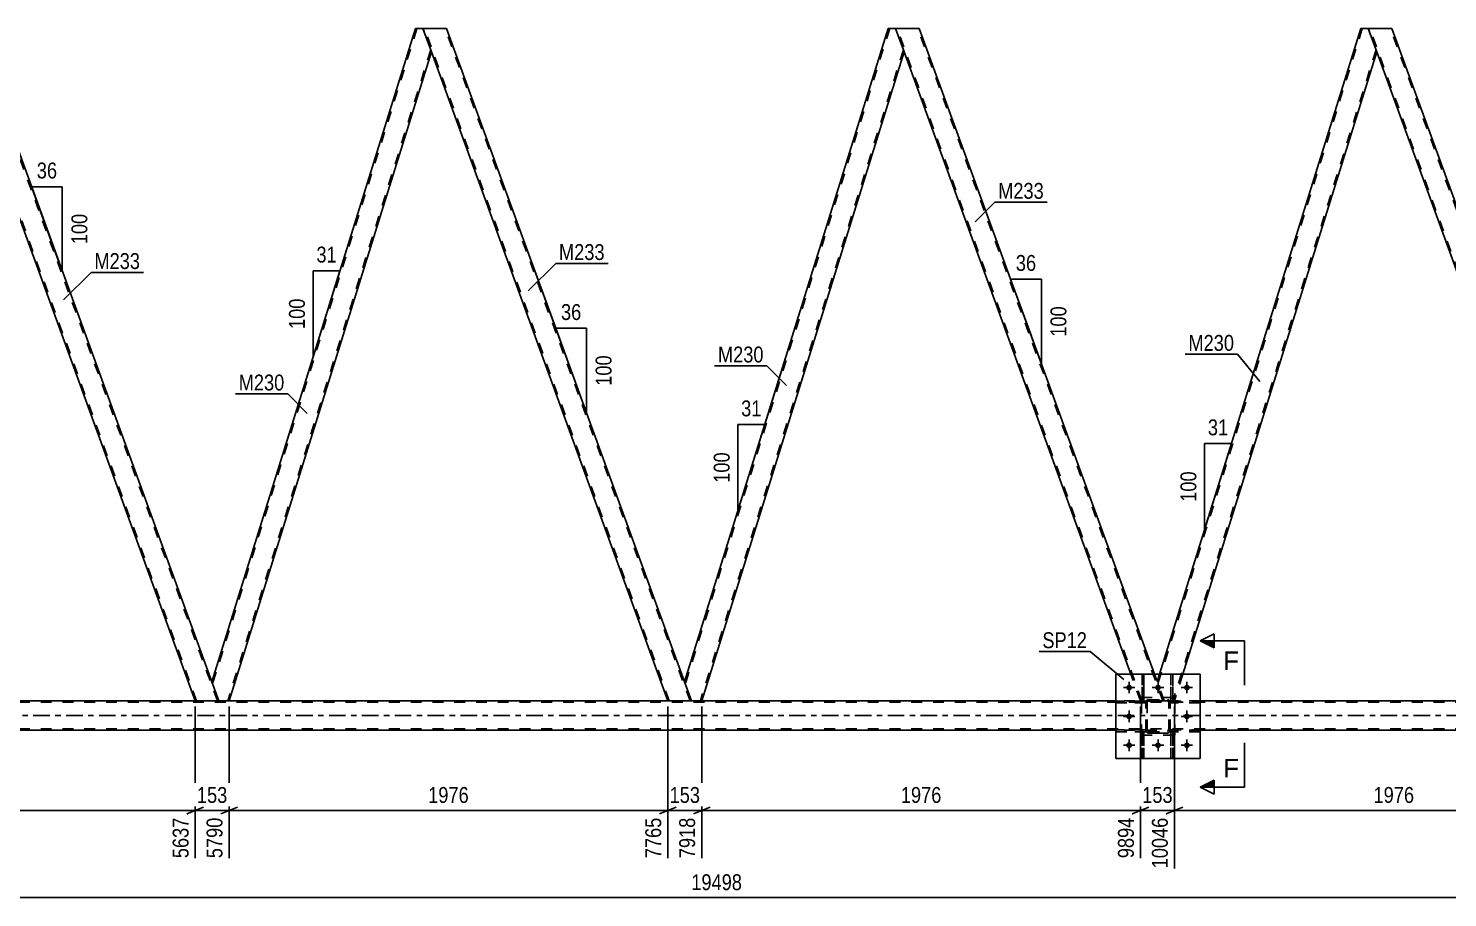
# Model space of a CAD drawing. Header units: millimetres. Extents: x 0 to 841, y 0 to 594.
# Drawn here: x 292.7 to 548.3, y 296.6 to 453.3 of the extents above; entities that cross this region are included whole.
import ezdxf

# ---------------------------------------------------------------- set-up
doc = ezdxf.new("R2010")
doc.units = ezdxf.units.MM
doc.linetypes.add('DXK_LINE_DOT2', pattern=[3.9198, 1.9599, -1.9599])
doc.linetypes.add('DXK_LINE_DOT3', pattern=[5.9187, 2.979, -0.9799, 0.9799, -0.9799])
doc.styles.add('Arial', font='ARIAL.TTF', dxfattribs={"height": 0.2})
doc.styles.add('Arial Narrow', font='ARIALN.TTF', dxfattribs={"height": 0.2})

# ---------------------------------------------------------------- blocks, each defined once
blk = doc.blocks.new('Part-247343380-4854 - 4843')
at = {"color": 2, "linetype": 'Continuous'}
blk.add_line((493.29, 336.88), (493.61, 336.88), dxfattribs=at)
at = {"color": 7, "linetype": 'DXK_LINE_DOT2'}
for p, q in [((493.29, 332.64), (493.29, 336.88)), ((493.29, 336.88), (493.29, 332.04)), ((493.61, 336.88), (493.61, 332.64)), ((493.61, 336.58), (493.61, 332.04)), ((493.29, 332.04), (493.29, 332.64)), ((493.29, 332.64), (493.61, 332.64)), ((493.61, 332.64), (493.61, 332.04)), ((493.29, 332.04), (493.29, 332.04)), ((493.61, 332.04), (493.29, 332.04))]:
    blk.add_line(p, q, dxfattribs=at)
blk = doc.blocks.new('Part-247343380-4960 - 4843')
at = {"color": 7, "linetype": 'DXK_LINE_DOT2'}
for p, q in [((493.16, 325.88), (493.16, 332.68)), ((493.16, 332.68), (499.16, 332.68)), ((499.16, 325.88), (499.16, 332.68)), ((493.16, 325.88), (499.16, 325.88))]:
    blk.add_line(p, q, dxfattribs=at)
blk = doc.blocks.new('Part-247343380-4850 - 4843')
at = {"color": 7, "linetype": 'DXK_LINE_DOT2'}
for p, q in [((493.61, 332.04), (488.56, 332.04)), ((488.56, 332.04), (488.56, 331.72)), ((488.56, 331.72), (493.96, 331.72)), ((493.96, 332.04), (493.36, 332.04)), ((493.36, 331.72), (493.36, 332.04)), ((493.36, 331.72), (493.96, 331.72)), ((493.96, 331.72), (493.96, 332.04)), ((493.96, 331.72), (493.96, 332.04))]:
    blk.add_line(p, q, dxfattribs=at)
blk = doc.blocks.new('Part-247343380-4851 - 4843')
at = {"color": 7, "linetype": 'DXK_LINE_DOT2'}
for p, q in [((493.96, 326.84), (488.56, 326.84)), ((488.56, 326.84), (488.56, 326.52)), ((488.56, 326.52), (493.96, 326.52)), ((493.36, 326.84), (493.96, 326.84)), ((493.36, 326.52), (493.36, 326.84)), ((493.36, 326.52), (493.96, 326.52)), ((493.96, 326.52), (493.96, 326.84)), ((493.96, 326.52), (493.96, 326.84))]:
    blk.add_line(p, q, dxfattribs=at)
blk = doc.blocks.new('Part-247343380-4857 - 4843')
at = {"color": 2, "linetype": 'Continuous'}
blk.add_line((498.49, 336.88), (498.81, 336.88), dxfattribs=at)
at = {"color": 7, "linetype": 'DXK_LINE_DOT2'}
for p, q in [((498.49, 332.64), (498.49, 336.88)), ((498.49, 332.04), (498.49, 336.31)), ((498.81, 336.88), (498.81, 332.64)), ((498.81, 336.69), (498.81, 332.04)), ((498.49, 332.04), (498.49, 332.64)), ((498.49, 332.64), (498.81, 332.64)), ((498.81, 332.64), (498.81, 332.04)), ((498.49, 332.04), (498.49, 332.04)), ((498.81, 332.04), (498.49, 332.04))]:
    blk.add_line(p, q, dxfattribs=at)
blk = doc.blocks.new('Part-247343380-4860 - 4843')
at = {"color": 7, "linetype": 'DXK_LINE_DOT2'}
for p, q in [((493.61, 326.52), (493.29, 326.52)), ((493.29, 325.92), (493.29, 326.52)), ((493.29, 321.68), (493.29, 326.52)), ((493.61, 325.92), (493.29, 325.92)), ((493.29, 321.68), (493.29, 325.92)), ((493.61, 326.52), (493.61, 326.52)), ((493.61, 326.52), (493.61, 325.92)), ((493.61, 321.68), (493.61, 326.52)), ((493.61, 325.92), (493.61, 321.68)), ((493.61, 321.68), (493.29, 321.68))]:
    blk.add_line(p, q, dxfattribs=at)
blk = doc.blocks.new('Part-247343380-4982 - 4843')
at = {"color": 2, "linetype": 'Continuous'}
for p, q in [((534.03, 453.28), (538.28, 453.28)), ((538.28, 453.28), (581.14, 335.53)), ((578.15, 332.06), (535.57, 449.03))]:
    blk.add_line(p, q, dxfattribs=at)
at = {"color": 7, "linetype": 'DXK_LINE_DOT2'}
for p, q in [((535.57, 449.03), (534.03, 453.28)), ((578.4, 332.06), (534.28, 453.28)), ((582.15, 332.06), (538.03, 453.28)), ((582.41, 332.06), (581.14, 335.53)), ((582.41, 332.06), (578.15, 332.06))]:
    blk.add_line(p, q, dxfattribs=at)
blk = doc.blocks.new('Part-247343380-4861 - 4843')
at = {"color": 7, "linetype": 'DXK_LINE_DOT2'}
for p, q in [((498.96, 332.04), (498.36, 332.04)), ((498.36, 332.04), (503.76, 332.04)), ((498.36, 331.72), (498.36, 332.04)), ((498.36, 331.72), (498.36, 332.04)), ((498.96, 331.72), (498.36, 331.72)), ((503.76, 331.72), (498.36, 331.72)), ((498.96, 331.72), (498.96, 332.04)), ((503.76, 332.04), (503.76, 331.72))]:
    blk.add_line(p, q, dxfattribs=at)
blk = doc.blocks.new('Part-247343380-4862 - 4843')
at = {"color": 7, "linetype": 'DXK_LINE_DOT2'}
for p, q in [((498.96, 326.84), (498.36, 326.84)), ((498.36, 326.84), (503.76, 326.84)), ((498.36, 326.52), (498.36, 326.84)), ((498.36, 326.52), (498.36, 326.84)), ((498.96, 326.52), (498.36, 326.52)), ((503.76, 326.52), (498.36, 326.52)), ((498.96, 326.52), (498.96, 326.84)), ((503.76, 326.84), (503.76, 326.52))]:
    blk.add_line(p, q, dxfattribs=at)
blk = doc.blocks.new('Part-247343380-4863 - 4843')
at = {"color": 7, "linetype": 'DXK_LINE_DOT2'}
for p, q in [((493.96, 332.04), (488.56, 332.04)), ((488.56, 332.04), (488.56, 331.72)), ((493.96, 331.72), (488.56, 331.72)), ((493.36, 331.72), (493.36, 332.04)), ((493.96, 331.72), (493.96, 332.04)), ((493.96, 331.72), (493.96, 332.04))]:
    blk.add_line(p, q, dxfattribs=at)
blk = doc.blocks.new('Part-247343380-4868 - 4843')
at = {"color": 7, "linetype": 'DXK_LINE_DOT2'}
for p, q in [((498.36, 326.52), (498.36, 326.84)), ((498.36, 326.84), (503.76, 326.84)), ((498.36, 326.52), (498.36, 326.84)), ((503.76, 326.52), (498.36, 326.52)), ((498.96, 326.52), (498.96, 326.84)), ((503.76, 326.84), (503.76, 326.52))]:
    blk.add_line(p, q, dxfattribs=at)
blk = doc.blocks.new('Part-247343380-4934 - 4843')
at = {"color": 2, "linetype": 'Continuous'}
for p, q in [((278.63, 453.28), (282.88, 453.28)), ((282.88, 453.28), (325.74, 335.53)), ((322.75, 332.06), (280.17, 449.03))]:
    blk.add_line(p, q, dxfattribs=at)
at = {"color": 7, "linetype": 'DXK_LINE_DOT2'}
for p, q in [((280.17, 449.03), (278.63, 453.28)), ((323, 332.06), (278.88, 453.28)), ((326.75, 332.06), (282.63, 453.28)), ((327, 332.06), (325.74, 335.53)), ((327, 332.06), (322.75, 332.06))]:
    blk.add_line(p, q, dxfattribs=at)
blk = doc.blocks.new('Part-247343380-4878 - 4843')
at = {"color": 2, "linetype": 'Continuous'}
for p, q in [((447.58, 453.28), (410.87, 335.53)), ((448.89, 453.28), (447.58, 453.28)), ((450.44, 449.03), (448.89, 453.28)), ((450.44, 449.03), (413.98, 332.06)), ((412.14, 332.06), (410.87, 335.53))]:
    blk.add_line(p, q, dxfattribs=at)
at = {"color": 7, "linetype": 'DXK_LINE_DOT2'}
for p, q in [((447.83, 453.28), (411.01, 335.16)), ((450.31, 449.4), (413.73, 332.06)), ((413.98, 332.06), (412.14, 332.06))]:
    blk.add_line(p, q, dxfattribs=at)
blk = doc.blocks.new('Part-247343380-4883 - 4843')
at = {"color": 2, "linetype": 'Continuous'}
for p, q in [((453.15, 453.28), (448.89, 453.28)), ((453.15, 453.28), (495.52, 336.88)), ((491.26, 336.88), (450.44, 449.03))]:
    blk.add_line(p, q, dxfattribs=at)
at = {"color": 7, "linetype": 'DXK_LINE_DOT2'}
for p, q in [((448.89, 453.28), (450.44, 449.03)), ((493.27, 332.06), (449.15, 453.28)), ((497.02, 332.06), (452.9, 453.28)), ((493.01, 332.06), (491.26, 336.88)), ((497.27, 332.06), (495.52, 336.88)), ((497.27, 332.06), (493.01, 332.06))]:
    blk.add_line(p, q, dxfattribs=at)
blk = doc.blocks.new('Part-247343380-4884 - 4843')
at = {"color": 7, "linetype": 'DXK_LINE_DOT2'}
for p, q in [((488.56, 336.88), (503.76, 336.88)), ((488.56, 336.88), (488.56, 321.68)), ((503.76, 336.88), (503.76, 321.68)), ((488.56, 321.68), (503.76, 321.68))]:
    blk.add_line(p, q, dxfattribs=at)
blk = doc.blocks.new('Part-247343380-4889 - 4843')
at = {"color": 2, "linetype": 'Continuous'}
for p, q in [((503.76, 336.88), (488.56, 336.88)), ((488.56, 321.68), (488.56, 336.88)), ((503.76, 321.68), (503.76, 336.88)), ((503.76, 321.68), (488.56, 321.68))]:
    blk.add_line(p, q, dxfattribs=at)
blk = doc.blocks.new('Part-247343380-4890 - 4843')
at = {"color": 7, "linetype": 'DXK_LINE_DOT2'}
for p, q in [((498.36, 331.72), (498.36, 332.04)), ((498.36, 332.04), (503.76, 332.04)), ((498.36, 331.72), (498.36, 332.04)), ((503.76, 331.72), (498.36, 331.72)), ((498.96, 331.72), (498.96, 332.04)), ((503.76, 332.04), (503.76, 331.72))]:
    blk.add_line(p, q, dxfattribs=at)
blk = doc.blocks.new('Part-247343380-4897 - 4843')
at = {"color": 7, "linetype": 'DXK_LINE_DOT2'}
for p, q in [((775.1, 331.82), (98.64, 331.82)), ((503.76, 332.06), (488.56, 332.06)), ((775.1, 327.02), (97.89, 327.02)), ((503.76, 326.78), (488.56, 326.78))]:
    blk.add_line(p, q, dxfattribs=at)
at = {"color": 2, "linetype": 'Continuous'}
for p, q in [((488.56, 332.06), (248.35, 332.06)), ((658.83, 332.06), (503.76, 332.06)), ((488.56, 326.78), (248.35, 326.78)), ((658.83, 326.78), (503.76, 326.78))]:
    blk.add_line(p, q, dxfattribs=at)
at = {"color": 7, "linetype": 'DXK_LINE_DOT3'}
blk.add_line((98.27, 329.42), (775.1, 329.42), dxfattribs=at)
blk = doc.blocks.new('Part-247343380-4924 - 4843')
at = {"color": 2, "linetype": 'Continuous'}
for p, q in [((363.76, 453.28), (368.02, 453.28)), ((368.02, 453.28), (410.87, 335.53)), ((407.88, 332.06), (365.31, 449.03))]:
    blk.add_line(p, q, dxfattribs=at)
at = {"color": 7, "linetype": 'DXK_LINE_DOT2'}
for p, q in [((365.31, 449.03), (363.76, 453.28)), ((408.14, 332.06), (364.01, 453.28)), ((411.88, 332.06), (367.76, 453.28)), ((412.14, 332.06), (410.87, 335.53)), ((412.14, 332.06), (407.88, 332.06))]:
    blk.add_line(p, q, dxfattribs=at)
blk = doc.blocks.new('Part-247343380-4929 - 4843')
at = {"color": 2, "linetype": 'Continuous'}
for p, q in [((362.44, 453.28), (325.74, 335.53)), ((363.76, 453.28), (362.44, 453.28)), ((365.31, 449.03), (363.76, 453.28)), ((365.31, 449.03), (328.85, 332.06)), ((327, 332.06), (325.74, 335.53))]:
    blk.add_line(p, q, dxfattribs=at)
at = {"color": 7, "linetype": 'DXK_LINE_DOT2'}
for p, q in [((362.69, 453.28), (325.87, 335.16)), ((365.17, 449.4), (328.6, 332.06)), ((328.85, 332.06), (327, 332.06))]:
    blk.add_line(p, q, dxfattribs=at)
blk = doc.blocks.new('Part-247343380-4959 - 4843')
at = {"color": 7, "linetype": 'DXK_LINE_DOT2'}
for p, q in [((493.96, 331.8), (494, 331.98)), ((494, 331.98), (493.96, 331.8)), ((493.96, 326.76), (493.96, 331.8)), ((493.96, 331.8), (493.96, 331.8)), ((493.96, 326.76), (493.96, 331.8)), ((494.2, 331.8), (494.22, 331.89)), ((494.22, 331.89), (494.2, 331.8)), ((494.2, 326.76), (494.2, 331.8)), ((494.2, 331.8), (494.2, 331.8)), ((494.2, 331.8), (494.2, 326.76)), ((494.22, 331.89), (494.27, 331.97)), ((494.27, 331.97), (494.22, 331.89)), ((494.26, 332.24), (494.44, 332.28)), ((494.44, 332.28), (494.26, 332.24)), ((494.27, 331.97), (494.35, 332.02)), ((494.44, 332.04), (494.35, 332.02)), ((494.44, 332.28), (497.88, 332.28)), ((494.44, 332.28), (494.44, 332.28)), ((494.44, 332.28), (497.88, 332.28)), ((494.44, 332.04), (497.88, 332.04)), ((494.44, 332.04), (494.44, 332.04)), ((494.44, 332.04), (497.88, 332.04)), ((497.88, 332.28), (497.88, 332.28)), ((497.88, 332.28), (498.07, 332.24)), ((498.07, 332.24), (497.88, 332.28)), ((497.88, 332.04), (497.88, 332.04)), ((497.88, 332.04), (497.97, 332.02)), ((497.97, 332.02), (497.88, 332.04)), ((497.97, 332.02), (498.05, 331.97)), ((498.05, 331.97), (497.97, 332.02)), ((498.05, 331.97), (498.1, 331.89)), ((498.1, 331.89), (498.05, 331.97)), ((498.1, 331.89), (498.12, 331.8)), ((498.12, 331.8), (498.1, 331.89)), ((498.12, 326.76), (498.12, 331.8)), ((498.12, 331.8), (498.12, 331.8)), ((498.12, 326.76), (498.12, 331.8)), ((498.33, 331.98), (498.36, 331.8)), ((498.36, 331.8), (498.33, 331.98)), ((498.36, 326.76), (498.36, 331.8)), ((498.36, 331.8), (498.36, 331.8)), ((498.36, 326.76), (498.36, 331.8)), ((493.96, 326.76), (493.96, 326.76)), ((494, 326.58), (493.96, 326.76)), ((493.96, 326.76), (494, 326.58)), ((494.2, 326.76), (494.2, 326.76)), ((494.22, 326.67), (494.2, 326.76)), ((494.2, 326.76), (494.22, 326.67)), ((494.27, 326.59), (494.22, 326.67)), ((494.22, 326.67), (494.27, 326.59)), ((494.44, 326.28), (494.26, 326.32)), ((494.26, 326.32), (494.44, 326.28)), ((494.35, 326.54), (494.27, 326.59)), ((494.27, 326.59), (494.35, 326.54)), ((494.44, 326.52), (494.35, 326.54)), ((494.35, 326.54), (494.44, 326.52)), ((494.44, 326.52), (497.88, 326.52)), ((494.44, 326.52), (494.44, 326.52)), ((494.44, 326.52), (497.88, 326.52)), ((494.44, 326.28), (497.88, 326.28)), ((494.44, 326.28), (494.44, 326.28)), ((497.88, 326.28), (494.44, 326.28)), ((497.97, 326.54), (497.88, 326.52)), ((497.88, 326.52), (497.88, 326.52)), ((498.07, 326.32), (497.88, 326.28)), ((497.88, 326.28), (498.07, 326.32)), ((497.88, 326.28), (497.88, 326.28)), ((498.05, 326.59), (497.97, 326.54)), ((498.1, 326.67), (498.05, 326.59)), ((498.05, 326.59), (498.1, 326.67)), ((498.12, 326.76), (498.1, 326.67)), ((498.1, 326.67), (498.12, 326.76)), ((498.12, 326.76), (498.12, 326.76)), ((498.36, 326.76), (498.33, 326.58)), ((498.33, 326.58), (498.36, 326.76)), ((498.36, 326.76), (498.36, 326.76))]:
    blk.add_line(p, q, dxfattribs=at)
at = {"color": 7, "linetype": 'DXK_LINE_DOT3'}
blk.add_line((496.16, 329.28), (496.16, 329.28), dxfattribs=at)
at = {"color": 7, "linetype": 'DXK_LINE_DOT2'}
for centre, start, end in [((494.44, 331.8), 112.5, 157.5), ((494.44, 331.8), 112.5, 157.5), ((497.88, 331.8), 22.5, 67.5), ((497.88, 331.8), 22.5, 67.5), ((494.44, 326.76), 202.5, 247.5), ((494.44, 326.76), 202.5, 247.5), ((497.88, 326.76), 292.5, 337.5), ((497.88, 326.76), 292.5, 337.5)]:
    blk.add_arc(centre, 0.48, start, end, dxfattribs=at)
blk = doc.blocks.new('Part-247343380-4961 - 4843')
at = {"color": 7, "linetype": 'DXK_LINE_DOT2'}
for p, q in [((493.16, 325.88), (493.16, 332.68)), ((493.16, 332.68), (499.16, 332.68)), ((499.16, 325.88), (499.16, 332.68)), ((493.16, 325.88), (499.16, 325.88))]:
    blk.add_line(p, q, dxfattribs=at)
blk = doc.blocks.new('Part-247343380-4987 - 4843')
at = {"color": 7, "linetype": 'DXK_LINE_DOT2'}
for p, q in [((532.96, 453.28), (496.14, 335.16)), ((535.44, 449.4), (498.86, 332.06)), ((496.43, 336.88), (496.01, 335.53)), ((497.27, 332.06), (496.01, 335.53)), ((500.62, 336.88), (499.12, 332.06)), ((499.12, 332.06), (497.27, 332.06))]:
    blk.add_line(p, q, dxfattribs=at)
at = {"color": 2, "linetype": 'Continuous'}
for p, q in [((532.71, 453.28), (496.43, 336.88)), ((534.03, 453.28), (532.71, 453.28)), ((535.57, 449.03), (534.03, 453.28)), ((535.57, 449.03), (500.62, 336.88))]:
    blk.add_line(p, q, dxfattribs=at)
blk = doc.blocks.new('Part-247343380-4988 - 4843')
at = {"color": 7, "linetype": 'DXK_LINE_DOT2'}
for p, q in [((493.96, 326.84), (488.56, 326.84)), ((488.56, 326.84), (488.56, 326.52)), ((493.96, 326.52), (488.56, 326.52)), ((493.36, 326.52), (493.36, 326.84)), ((493.96, 326.52), (493.96, 326.84)), ((493.96, 326.52), (493.96, 326.84))]:
    blk.add_line(p, q, dxfattribs=at)
blk = doc.blocks.new('Part-247343380-5006 - 4843')
at = {"color": 7, "linetype": 'DXK_LINE_DOT2'}
for p, q in [((493.96, 331.8), (494, 331.98)), ((494, 331.98), (493.96, 331.8)), ((493.96, 326.76), (493.96, 331.8)), ((493.96, 331.8), (493.96, 331.8)), ((493.96, 326.76), (493.96, 331.8)), ((494.2, 331.8), (494.22, 331.89)), ((494.22, 331.89), (494.2, 331.8)), ((494.2, 326.76), (494.2, 331.8)), ((494.2, 331.8), (494.2, 331.8)), ((494.2, 331.8), (494.2, 326.76)), ((494.22, 331.89), (494.27, 331.97)), ((494.27, 331.97), (494.22, 331.89)), ((494.26, 332.24), (494.44, 332.28)), ((494.44, 332.28), (494.26, 332.24)), ((494.27, 331.97), (494.35, 332.02)), ((494.44, 332.04), (494.35, 332.02)), ((494.44, 332.28), (497.88, 332.28)), ((494.44, 332.28), (494.44, 332.28)), ((494.44, 332.28), (497.88, 332.28)), ((494.44, 332.04), (497.88, 332.04)), ((494.44, 332.04), (494.44, 332.04)), ((494.44, 332.04), (497.88, 332.04)), ((497.88, 332.28), (497.88, 332.28)), ((497.88, 332.28), (498.07, 332.24)), ((498.07, 332.24), (497.88, 332.28)), ((497.88, 332.04), (497.88, 332.04)), ((497.88, 332.04), (497.97, 332.02)), ((497.97, 332.02), (497.88, 332.04)), ((497.97, 332.02), (498.05, 331.97)), ((498.05, 331.97), (497.97, 332.02)), ((498.05, 331.97), (498.1, 331.89)), ((498.1, 331.89), (498.05, 331.97)), ((498.1, 331.89), (498.12, 331.8)), ((498.12, 331.8), (498.1, 331.89)), ((498.12, 326.76), (498.12, 331.8)), ((498.12, 331.8), (498.12, 331.8)), ((498.12, 326.76), (498.12, 331.8)), ((498.33, 331.98), (498.36, 331.8)), ((498.36, 331.8), (498.33, 331.98)), ((498.36, 326.76), (498.36, 331.8)), ((498.36, 331.8), (498.36, 331.8)), ((498.36, 326.76), (498.36, 331.8)), ((493.96, 326.76), (493.96, 326.76)), ((494, 326.58), (493.96, 326.76)), ((493.96, 326.76), (494, 326.58)), ((494.2, 326.76), (494.2, 326.76)), ((494.22, 326.67), (494.2, 326.76)), ((494.2, 326.76), (494.22, 326.67)), ((494.27, 326.59), (494.22, 326.67)), ((494.22, 326.67), (494.27, 326.59)), ((494.44, 326.28), (494.26, 326.32)), ((494.26, 326.32), (494.44, 326.28)), ((494.35, 326.54), (494.27, 326.59)), ((494.27, 326.59), (494.35, 326.54)), ((494.44, 326.52), (494.35, 326.54)), ((494.35, 326.54), (494.44, 326.52)), ((494.44, 326.52), (497.88, 326.52)), ((494.44, 326.52), (494.44, 326.52)), ((494.44, 326.52), (497.88, 326.52)), ((494.44, 326.28), (497.88, 326.28)), ((494.44, 326.28), (494.44, 326.28)), ((497.88, 326.28), (494.44, 326.28)), ((497.97, 326.54), (497.88, 326.52)), ((497.88, 326.52), (497.88, 326.52)), ((498.07, 326.32), (497.88, 326.28)), ((497.88, 326.28), (498.07, 326.32)), ((497.88, 326.28), (497.88, 326.28)), ((498.05, 326.59), (497.97, 326.54)), ((498.1, 326.67), (498.05, 326.59)), ((498.05, 326.59), (498.1, 326.67)), ((498.12, 326.76), (498.1, 326.67)), ((498.1, 326.67), (498.12, 326.76)), ((498.12, 326.76), (498.12, 326.76)), ((498.36, 326.76), (498.33, 326.58)), ((498.33, 326.58), (498.36, 326.76)), ((498.36, 326.76), (498.36, 326.76))]:
    blk.add_line(p, q, dxfattribs=at)
at = {"color": 7, "linetype": 'DXK_LINE_DOT3'}
blk.add_line((496.16, 329.28), (496.16, 329.28), dxfattribs=at)
at = {"color": 7, "linetype": 'DXK_LINE_DOT2'}
for centre, start, end in [((494.44, 331.8), 112.5, 157.5), ((494.44, 331.8), 112.5, 157.5), ((497.88, 331.8), 22.5, 67.5), ((497.88, 331.8), 22.5, 67.5), ((494.44, 326.76), 202.5, 247.5), ((494.44, 326.76), 202.5, 247.5), ((497.88, 326.76), 292.5, 337.5), ((497.88, 326.76), 292.5, 337.5)]:
    blk.add_arc(centre, 0.48, start, end, dxfattribs=at)
blk = doc.blocks.new('Part-247343380-5010 - 4843')
at = {"color": 7, "linetype": 'DXK_LINE_DOT2'}
for p, q in [((498.49, 326.52), (498.49, 326.52)), ((498.49, 326.52), (498.49, 325.92)), ((498.49, 321.68), (498.49, 326.52)), ((498.49, 326.52), (498.81, 326.52)), ((498.49, 325.92), (498.49, 321.68)), ((498.49, 325.92), (498.81, 325.92)), ((498.81, 325.92), (498.81, 326.52)), ((498.81, 321.68), (498.81, 326.52)), ((498.81, 321.68), (498.81, 325.92)), ((498.49, 321.68), (498.81, 321.68))]:
    blk.add_line(p, q, dxfattribs=at)
blk = doc.blocks.new('Part-247343380-5013 - 4843')
at = {"color": 7, "linetype": 'DXK_LINE_DOT2'}
for p, q in [((493.29, 326.52), (493.29, 326.52)), ((493.29, 326.52), (493.29, 325.92)), ((493.29, 321.68), (493.29, 326.52)), ((493.29, 326.52), (493.61, 326.52)), ((493.29, 325.92), (493.29, 321.68)), ((493.29, 325.92), (493.61, 325.92)), ((493.61, 325.92), (493.61, 326.52)), ((493.61, 321.68), (493.61, 326.52)), ((493.61, 321.68), (493.61, 325.92)), ((493.29, 321.68), (493.61, 321.68))]:
    blk.add_line(p, q, dxfattribs=at)
blk = doc.blocks.new('Part-247343380-5016 - 4843')
at = {"color": 7, "linetype": 'DXK_LINE_DOT2'}
for p, q in [((498.81, 336.88), (498.49, 336.88)), ((498.49, 336.88), (498.49, 332.64)), ((498.81, 332.64), (498.81, 336.88)), ((498.49, 334.25), (498.49, 332.04)), ((498.81, 332.64), (498.49, 332.64)), ((498.49, 332.64), (498.49, 332.04)), ((498.81, 332.04), (498.81, 334.25)), ((498.81, 332.04), (498.81, 332.64)), ((498.81, 332.04), (498.49, 332.04)), ((498.81, 332.04), (498.81, 332.04))]:
    blk.add_line(p, q, dxfattribs=at)
blk = doc.blocks.new('Part-247343380-5019 - 4843')
at = {"color": 7, "linetype": 'DXK_LINE_DOT2'}
for p, q in [((493.61, 336.88), (493.29, 336.88)), ((493.29, 336.88), (493.29, 332.64)), ((493.61, 332.64), (493.61, 336.88)), ((493.29, 334.25), (493.29, 332.04)), ((493.61, 332.64), (493.29, 332.64)), ((493.29, 332.64), (493.29, 332.04)), ((493.61, 332.04), (493.61, 334.25)), ((493.61, 332.04), (493.61, 332.64)), ((493.61, 332.04), (493.29, 332.04)), ((493.61, 332.04), (493.61, 332.04))]:
    blk.add_line(p, q, dxfattribs=at)
blk = doc.blocks.new('Part-247343380-5025 - 4843')
at = {"color": 7, "linetype": 'DXK_LINE_DOT2'}
for p, q in [((498.81, 326.52), (498.49, 326.52)), ((498.49, 325.92), (498.49, 326.52)), ((498.49, 321.68), (498.49, 326.52)), ((498.81, 325.92), (498.49, 325.92)), ((498.49, 321.68), (498.49, 325.92)), ((498.81, 326.52), (498.81, 326.52)), ((498.81, 326.52), (498.81, 325.92)), ((498.81, 321.68), (498.81, 326.52)), ((498.81, 325.92), (498.81, 321.68)), ((498.81, 321.68), (498.49, 321.68))]:
    blk.add_line(p, q, dxfattribs=at)
blk = doc.blocks.new('Bolt-247343380-5064 - 4843')
at = {"color": 1, "linetype": 'Continuous'}
for p, q in [((490.96, 335.52), (490.96, 334.83)), ((496.16, 335.52), (496.16, 334.83)), ((501.36, 335.52), (501.36, 334.83)), ((489.92, 334.48), (490.62, 334.48)), ((490.96, 333.44), (490.96, 334.13)), ((492, 334.48), (491.31, 334.48)), ((495.12, 334.48), (495.82, 334.48)), ((496.16, 333.44), (496.16, 334.13)), ((497.2, 334.48), (496.51, 334.48)), ((500.32, 334.48), (501.02, 334.48)), ((501.36, 333.44), (501.36, 334.13)), ((502.4, 334.48), (501.71, 334.48)), ((490.96, 330.32), (490.96, 329.63)), ((501.36, 330.32), (501.36, 329.63)), ((489.92, 329.28), (490.62, 329.28)), ((490.96, 328.24), (490.96, 328.93)), ((492, 329.28), (491.31, 329.28)), ((500.32, 329.28), (501.02, 329.28)), ((501.36, 328.24), (501.36, 328.93)), ((502.4, 329.28), (501.71, 329.28)), ((490.96, 325.12), (490.96, 324.43)), ((496.16, 325.12), (496.16, 324.43)), ((501.36, 325.12), (501.36, 324.43)), ((489.92, 324.08), (490.62, 324.08)), ((490.96, 323.04), (490.96, 323.73)), ((492, 324.08), (491.31, 324.08)), ((495.12, 324.08), (495.82, 324.08)), ((496.16, 323.04), (496.16, 323.73)), ((497.2, 324.08), (496.51, 324.08)), ((500.32, 324.08), (501.02, 324.08)), ((501.36, 323.04), (501.36, 323.73)), ((502.4, 324.08), (501.71, 324.08))]:
    blk.add_line(p, q, dxfattribs=at)
blk = doc.blocks.new('Bolt-247343380-5065 - 4843')
at = {"linetype": 'Continuous'}
for points in [[(491.48, 334.48, -1), (490.44, 334.48, -1)], [(496.68, 334.48, -1), (495.64, 334.48, -1)], [(501.88, 334.48, -1), (500.84, 334.48, -1)], [(491.48, 329.28, -1), (490.44, 329.28, -1)], [(501.88, 329.28, -1), (500.84, 329.28, -1)], [(491.48, 324.08, -1), (490.44, 324.08, -1)], [(496.68, 324.08, -1), (495.64, 324.08, -1)], [(501.88, 324.08, -1), (500.84, 324.08, -1)]]:
    blk.add_hatch(color=1, dxfattribs=at).paths.add_polyline_path(points)
at = {"color": 1, "linetype": 'Continuous'}
for p, q in [((490.96, 335.52), (490.96, 333.44)), ((496.16, 335.52), (496.16, 333.44)), ((501.36, 335.52), (501.36, 333.44)), ((492, 334.48), (489.92, 334.48)), ((497.2, 334.48), (495.12, 334.48)), ((502.4, 334.48), (500.32, 334.48)), ((490.96, 330.32), (490.96, 328.24)), ((501.36, 330.32), (501.36, 328.24)), ((492, 329.28), (489.92, 329.28)), ((502.4, 329.28), (500.32, 329.28)), ((490.96, 325.12), (490.96, 323.04)), ((496.16, 325.12), (496.16, 323.04)), ((501.36, 325.12), (501.36, 323.04)), ((492, 324.08), (489.92, 324.08)), ((497.2, 324.08), (495.12, 324.08)), ((502.4, 324.08), (500.32, 324.08))]:
    blk.add_line(p, q, dxfattribs=at)
blk = doc.blocks.new('StraightDimension-247343380-6118 - 4843')
at = {"color": 7, "linetype": 'Continuous'}
blk.add_line((42.3, 296.62), (791.04, 296.62), dxfattribs=at)
at = {"color": 0}
blk.add_wipeout([(421.84, 297.37), (421.84, 301.57), (411.5, 301.57), (411.5, 297.37)], dxfattribs=at)
at = {"color": 3, "style": 'Arial Narrow'}
blk.add_text('19498', height=2.863, dxfattribs=at).set_placement((412.1, 297.97))
blk = doc.blocks.new('AngleDimension-247343380-6269 - 4843')
at = {"color": 7, "linetype": 'Continuous'}
for p, q in [((504.56, 378.44), (509.38, 378.44)), ((504.56, 362.97), (509.38, 378.44)), ((504.56, 362.97), (504.56, 378.44)), ((506.76, 370.02), (509.38, 378.44))]:
    blk.add_line(p, q, dxfattribs=at)
at = {"color": 0}
for points in [[(509.4, 379.34), (509.4, 383.54), (504.54, 383.54), (504.54, 379.34)], [(503.66, 374.05), (499.46, 374.05), (499.46, 367.36), (503.66, 367.36)]]:
    blk.add_wipeout(points, dxfattribs=at)
at = {"color": 3, "style": 'Arial Narrow'}
blk.add_text('31', height=2.863, dxfattribs=at).set_placement((505.14, 379.94))
blk.add_text('100', height=2.863, rotation=90.0002, dxfattribs=at).set_placement((503.06, 367.96))
blk = doc.blocks.new('AngleDimension-247343380-6227 - 4843')
at = {"color": 7, "linetype": 'Continuous'}
for p, q in [((383.26, 411.39), (387.69, 399.22)), ((393.23, 399.22), (387.69, 399.22)), ((393.23, 384), (387.69, 399.22)), ((393.23, 384), (393.23, 399.22))]:
    blk.add_line(p, q, dxfattribs=at)
at = {"color": 0}
for points in [[(392.89, 400.12), (392.89, 404.32), (388.03, 404.32), (388.03, 400.12)], [(398.33, 394.96), (394.13, 394.96), (394.13, 388.27), (398.33, 388.27)]]:
    blk.add_wipeout(points, dxfattribs=at)
at = {"color": 3, "style": 'Arial Narrow'}
blk.add_text('36', height=2.863, dxfattribs=at).set_placement((388.63, 400.72))
blk.add_text('100', height=2.863, rotation=90.0002, dxfattribs=at).set_placement((397.73, 388.87))
blk = doc.blocks.new('AngleDimension-247343380-6241 - 4843')
at = {"color": 7, "linetype": 'Continuous'}
for p, q in [((430.5, 398.51), (425.32, 381.86)), ((420.5, 381.86), (425.32, 381.86)), ((420.5, 366.4), (425.32, 381.86)), ((420.5, 366.4), (420.5, 381.86))]:
    blk.add_line(p, q, dxfattribs=at)
at = {"color": 0}
for points in [[(425.33, 382.76), (425.33, 386.96), (420.48, 386.96), (420.48, 382.76)], [(419.6, 377.47), (415.4, 377.47), (415.4, 370.79), (419.6, 370.79)]]:
    blk.add_wipeout(points, dxfattribs=at)
at = {"color": 3, "style": 'Arial Narrow'}
blk.add_text('31', height=2.863, dxfattribs=at).set_placement((421.08, 383.36))
blk.add_text('100', height=2.863, rotation=90.0002, dxfattribs=at).set_placement((419, 371.39))
blk = doc.blocks.new('StraightDimension-247343380-5597 - 4843')
at = {"color": 7, "linetype": 'Continuous'}
for p, q in [((243.71, 331.06), (243.71, 303.73)), ((322.75, 331.06), (322.75, 303.73)), ((245.21, 312.94), (242.21, 311.74)), ((243.71, 312.34), (322.75, 312.34)), ((321.25, 311.74), (324.25, 312.94))]:
    blk.add_line(p, q, dxfattribs=at)
at = {"color": 0}
blk.add_wipeout([(287.49, 313.09), (287.49, 317.29), (278.97, 317.29), (278.97, 313.09)], dxfattribs=at)
at = {"color": 0, "linetype": 'Continuous'}
blk.add_wipeout([(322.15, 311.64), (317.95, 311.64), (317.95, 303.13), (322.15, 303.13)], dxfattribs=at)
at = {"color": 3, "style": 'Arial Narrow'}
blk.add_text('1976', height=2.863, dxfattribs=at).set_placement((279.57, 313.69))
at = {"color": 3, "linetype": 'Continuous', "style": 'Arial Narrow'}
blk.add_text('5637', height=2.863, rotation=90.0002, dxfattribs=at).set_placement((321.55, 303.73))
blk = doc.blocks.new('StraightDimension-247343380-5276 - 4843')
at = {"color": 7, "linetype": 'Continuous'}
for p, q in [((413.98, 331.06), (413.98, 303.73)), ((493.01, 331.06), (493.01, 303.73)), ((415.48, 312.94), (412.48, 311.74)), ((413.98, 312.34), (493.01, 312.34)), ((491.51, 311.74), (494.51, 312.94))]:
    blk.add_line(p, q, dxfattribs=at)
at = {"color": 0}
blk.add_wipeout([(457.75, 313.09), (457.75, 317.29), (449.24, 317.29), (449.24, 313.09)], dxfattribs=at)
at = {"color": 0, "linetype": 'Continuous'}
blk.add_wipeout([(492.41, 311.64), (488.21, 311.64), (488.21, 303.13), (492.41, 303.13)], dxfattribs=at)
at = {"color": 3, "style": 'Arial Narrow'}
blk.add_text('1976', height=2.863, dxfattribs=at).set_placement((449.84, 313.69))
at = {"color": 3, "linetype": 'Continuous', "style": 'Arial Narrow'}
blk.add_text('9894', height=2.863, rotation=90.0002, dxfattribs=at).set_placement((491.81, 303.73))
blk = doc.blocks.new('StraightDimension-247343380-5306 - 4843')
at = {"color": 7, "linetype": 'Continuous'}
for p, q in [((493.01, 331.06), (493.01, 303.73)), ((499.12, 331.06), (499.12, 301.9)), ((491.51, 311.74), (494.51, 312.94)), ((493.01, 312.34), (499.12, 312.34)), ((500.62, 312.94), (497.62, 311.74))]:
    blk.add_line(p, q, dxfattribs=at)
at = {"color": 0}
blk.add_wipeout([(499.41, 313.09), (499.41, 317.29), (492.72, 317.29), (492.72, 313.09)], dxfattribs=at)
at = {"color": 0, "linetype": 'Continuous'}
blk.add_wipeout([(498.52, 311.64), (494.32, 311.64), (494.32, 301.3), (498.52, 301.3)], dxfattribs=at)
at = {"color": 3, "style": 'Arial Narrow'}
blk.add_text('153', height=2.863, dxfattribs=at).set_placement((493.32, 313.69))
at = {"color": 3, "linetype": 'Continuous', "style": 'Arial Narrow'}
blk.add_text('10046', height=2.863, rotation=90.0002, dxfattribs=at).set_placement((497.92, 301.9))
blk = doc.blocks.new('StraightDimension-247343380-5336 - 4843')
at = {"color": 7, "linetype": 'Continuous'}
for p, q in [((499.12, 331.06), (499.12, 301.9)), ((578.15, 331.06), (578.15, 301.9)), ((500.62, 312.94), (497.62, 311.74)), ((499.12, 312.34), (578.15, 312.34)), ((576.65, 311.74), (579.65, 312.94))]:
    blk.add_line(p, q, dxfattribs=at)
at = {"color": 0}
blk.add_wipeout([(542.89, 313.09), (542.89, 317.29), (534.38, 317.29), (534.38, 313.09)], dxfattribs=at)
at = {"color": 0, "linetype": 'Continuous'}
blk.add_wipeout([(577.55, 311.64), (573.35, 311.64), (573.35, 301.3), (577.55, 301.3)], dxfattribs=at)
at = {"color": 3, "style": 'Arial Narrow'}
blk.add_text('1976', height=2.863, dxfattribs=at).set_placement((534.98, 313.69))
at = {"color": 3, "linetype": 'Continuous', "style": 'Arial Narrow'}
blk.add_text('12022', height=2.863, rotation=90.0002, dxfattribs=at).set_placement((576.95, 301.9))
blk = doc.blocks.new('StraightDimension-247343380-5507 - 4843')
at = {"color": 7, "linetype": 'Continuous'}
for p, q in [((407.88, 331.06), (407.88, 303.73)), ((413.98, 331.06), (413.98, 303.73)), ((406.38, 311.74), (409.38, 312.94)), ((407.88, 312.34), (413.98, 312.34)), ((415.48, 312.94), (412.48, 311.74))]:
    blk.add_line(p, q, dxfattribs=at)
at = {"color": 0}
blk.add_wipeout([(414.27, 313.09), (414.27, 317.29), (407.59, 317.29), (407.59, 313.09)], dxfattribs=at)
at = {"color": 0, "linetype": 'Continuous'}
blk.add_wipeout([(413.38, 311.64), (409.18, 311.64), (409.18, 303.13), (413.38, 303.13)], dxfattribs=at)
at = {"color": 3, "style": 'Arial Narrow'}
blk.add_text('153', height=2.863, dxfattribs=at).set_placement((408.19, 313.69))
at = {"color": 3, "linetype": 'Continuous', "style": 'Arial Narrow'}
blk.add_text('7918', height=2.863, rotation=90.0002, dxfattribs=at).set_placement((412.78, 303.73))
blk = doc.blocks.new('StraightDimension-247343380-5537 - 4843')
at = {"color": 7, "linetype": 'Continuous'}
for p, q in [((328.85, 331.06), (328.85, 303.73)), ((407.88, 331.06), (407.88, 303.73)), ((330.35, 312.94), (327.35, 311.74)), ((328.85, 312.34), (407.88, 312.34)), ((406.38, 311.74), (409.38, 312.94))]:
    blk.add_line(p, q, dxfattribs=at)
at = {"color": 0}
blk.add_wipeout([(372.62, 313.09), (372.62, 317.29), (364.11, 317.29), (364.11, 313.09)], dxfattribs=at)
at = {"color": 0, "linetype": 'Continuous'}
blk.add_wipeout([(407.28, 311.64), (403.08, 311.64), (403.08, 303.13), (407.28, 303.13)], dxfattribs=at)
at = {"color": 3, "style": 'Arial Narrow'}
blk.add_text('1976', height=2.863, dxfattribs=at).set_placement((364.71, 313.69))
at = {"color": 3, "linetype": 'Continuous', "style": 'Arial Narrow'}
blk.add_text('7765', height=2.863, rotation=90.0002, dxfattribs=at).set_placement((406.68, 303.73))
blk = doc.blocks.new('StraightDimension-247343380-5567 - 4843')
at = {"color": 7, "linetype": 'Continuous'}
for p, q in [((322.75, 331.06), (322.75, 303.73)), ((328.85, 331.06), (328.85, 303.73)), ((321.25, 311.74), (324.25, 312.94)), ((322.75, 312.34), (328.85, 312.34)), ((330.35, 312.94), (327.35, 311.74))]:
    blk.add_line(p, q, dxfattribs=at)
at = {"color": 0}
blk.add_wipeout([(329.14, 313.09), (329.14, 317.29), (322.45, 317.29), (322.45, 313.09)], dxfattribs=at)
at = {"color": 0, "linetype": 'Continuous'}
blk.add_wipeout([(328.25, 311.64), (324.05, 311.64), (324.05, 303.13), (328.25, 303.13)], dxfattribs=at)
at = {"color": 3, "style": 'Arial Narrow'}
blk.add_text('153', height=2.863, dxfattribs=at).set_placement((323.05, 313.69))
at = {"color": 3, "linetype": 'Continuous', "style": 'Arial Narrow'}
blk.add_text('5790', height=2.863, rotation=90.0002, dxfattribs=at).set_placement((327.65, 303.73))
blk = doc.blocks.new('AngleDimension-247343380-6199 - 4843')
at = {"color": 7, "linetype": 'Continuous'}
for p, q in [((297.43, 413.3), (293.27, 424.73)), ((298.81, 424.73), (293.27, 424.73)), ((298.81, 409.51), (293.27, 424.73)), ((298.81, 409.51), (298.81, 424.73))]:
    blk.add_line(p, q, dxfattribs=at)
at = {"color": 0}
for points in [[(298.47, 425.63), (298.47, 429.83), (293.61, 429.83), (293.61, 425.63)], [(303.91, 420.46), (299.71, 420.46), (299.71, 413.78), (303.91, 413.78)]]:
    blk.add_wipeout(points, dxfattribs=at)
at = {"color": 3, "style": 'Arial Narrow'}
blk.add_text('36', height=2.863, dxfattribs=at).set_placement((294.21, 426.23))
blk.add_text('100', height=2.863, rotation=90.0002, dxfattribs=at).set_placement((303.31, 414.38))
blk = doc.blocks.new('AngleDimension-247343380-6213 - 4843')
at = {"color": 7, "linetype": 'Continuous'}
for p, q in [((344, 409.58), (348.82, 409.58)), ((344, 394.11), (348.82, 409.58)), ((344, 394.11), (344, 409.58)), ((344.64, 396.17), (348.82, 409.58))]:
    blk.add_line(p, q, dxfattribs=at)
at = {"color": 0}
for points in [[(348.84, 410.48), (348.84, 414.68), (343.98, 414.68), (343.98, 410.48)], [(343.1, 405.19), (338.9, 405.19), (338.9, 398.5), (343.1, 398.5)]]:
    blk.add_wipeout(points, dxfattribs=at)
at = {"color": 3, "style": 'Arial Narrow'}
blk.add_text('31', height=2.863, dxfattribs=at).set_placement((344.58, 411.08))
blk.add_text('100', height=2.863, rotation=90.0002, dxfattribs=at).set_placement((342.5, 399.1))
blk = doc.blocks.new('AngleDimension-247343380-6255 - 4843')
at = {"color": 7, "linetype": 'Continuous'}
for p, q in [((473.35, 397.79), (469.61, 408.07)), ((475.15, 408.07), (469.61, 408.07)), ((475.15, 392.84), (469.61, 408.07)), ((475.15, 392.84), (475.15, 408.07))]:
    blk.add_line(p, q, dxfattribs=at)
at = {"color": 0}
for points in [[(474.8, 408.97), (474.8, 413.17), (469.95, 413.17), (469.95, 408.97)], [(480.25, 403.8), (476.05, 403.8), (476.05, 397.11), (480.25, 397.11)]]:
    blk.add_wipeout(points, dxfattribs=at)
at = {"color": 3, "style": 'Arial Narrow'}
blk.add_text('36', height=2.863, dxfattribs=at).set_placement((470.55, 409.57))
blk.add_text('100', height=2.863, rotation=90.0002, dxfattribs=at).set_placement((479.65, 397.71))
blk = doc.blocks.new('Mark-247343380-4925 - 4843')
at = {"color": 0}
blk.add_wipeout([(338.8, 388.02), (338.8, 391.02), (330.58, 391.02), (330.58, 388.02)], dxfattribs=at)
blk.add_wipeout([(338.8, 388.02), (338.8, 391.02), (330.58, 391.02), (330.58, 388.02)], dxfattribs=at)
at = {"color": 30, "linetype": 'Continuous'}
for p in [(329.98, 387.42), (342.94, 383.88)]:
    blk.add_line(p, (339.4, 387.42), dxfattribs=at)
at = {"color": 3, "style": 'Arial Narrow'}
blk.add_text('M230', height=2.863, dxfattribs=at).set_placement((330.58, 388.02))
blk = doc.blocks.new('Mark-247343380-4930 - 4843')
at = {"color": 0}
blk.add_wipeout([(312.81, 409.91), (312.81, 412.91), (304.59, 412.91), (304.59, 409.91)], dxfattribs=at)
blk.add_wipeout([(312.81, 409.91), (312.81, 412.91), (304.59, 412.91), (304.59, 409.91)], dxfattribs=at)
at = {"color": 30, "linetype": 'Continuous'}
for p, q in [((299.04, 404.36), (303.99, 409.31)), ((303.99, 409.31), (313.41, 409.31))]:
    blk.add_line(p, q, dxfattribs=at)
at = {"color": 3, "style": 'Arial Narrow'}
blk.add_text('M233', height=2.863, dxfattribs=at).set_placement((304.59, 409.91))
blk = doc.blocks.new('Mark-247343380-4874 - 4843')
at = {"color": 0}
blk.add_wipeout([(425.13, 393.07), (425.13, 396.07), (416.9, 396.07), (416.9, 393.07)], dxfattribs=at)
blk.add_wipeout([(425.13, 393.07), (425.13, 396.07), (416.9, 396.07), (416.9, 393.07)], dxfattribs=at)
at = {"color": 30, "linetype": 'Continuous'}
for p in [(416.3, 392.47), (429.26, 388.93)]:
    blk.add_line(p, (425.73, 392.47), dxfattribs=at)
at = {"color": 3, "style": 'Arial Narrow'}
blk.add_text('M230', height=2.863, dxfattribs=at).set_placement((416.9, 393.07))
blk = doc.blocks.new('Mark-247343380-4879 - 4843')
at = {"color": 0}
blk.add_wipeout([(475.59, 422.56), (475.59, 425.56), (467.37, 425.56), (467.37, 422.56)], dxfattribs=at)
blk.add_wipeout([(475.59, 422.56), (475.59, 425.56), (467.37, 425.56), (467.37, 422.56)], dxfattribs=at)
at = {"color": 30, "linetype": 'Continuous'}
for p, q in [((463.23, 418.42), (466.77, 421.96)), ((466.77, 421.96), (476.19, 421.96))]:
    blk.add_line(p, q, dxfattribs=at)
at = {"color": 3, "style": 'Arial Narrow'}
blk.add_text('M233', height=2.863, dxfattribs=at).set_placement((467.37, 422.56))
blk = doc.blocks.new('Mark-247343380-4885 - 4843')
at = {"color": 0}
blk.add_wipeout([(483.37, 341.58), (483.37, 344.58), (475.33, 344.58), (475.33, 341.58)], dxfattribs=at)
blk.add_wipeout([(483.37, 341.58), (483.37, 344.58), (475.33, 344.58), (475.33, 341.58)], dxfattribs=at)
at = {"color": 30, "linetype": 'Continuous'}
for p in [(474.73, 340.98), (490.01, 335.94)]:
    blk.add_line(p, (483.97, 340.98), dxfattribs=at)
at = {"color": 3, "style": 'Arial Narrow'}
blk.add_text('SP12', height=2.863, dxfattribs=at).set_placement((475.33, 341.58))
blk = doc.blocks.new('Mark-247343380-4920 - 4843')
at = {"color": 0}
blk.add_wipeout([(396.5, 411.53), (396.5, 414.53), (388.27, 414.53), (388.27, 411.53)], dxfattribs=at)
blk.add_wipeout([(396.5, 411.53), (396.5, 414.53), (388.27, 414.53), (388.27, 411.53)], dxfattribs=at)
at = {"color": 30, "linetype": 'Continuous'}
for p, q in [((382.72, 405.98), (387.67, 410.93)), ((387.67, 410.93), (397.1, 410.93))]:
    blk.add_line(p, q, dxfattribs=at)
at = {"color": 3, "style": 'Arial Narrow'}
blk.add_text('M233', height=2.863, dxfattribs=at).set_placement((388.27, 411.53))
blk = doc.blocks.new('Mark-247343380-4983 - 4843')
at = {"color": 0}
blk.add_wipeout([(509.86, 395.16), (509.86, 398.16), (501.64, 398.16), (501.64, 395.16)], dxfattribs=at)
blk.add_wipeout([(509.86, 395.16), (509.86, 398.16), (501.64, 398.16), (501.64, 395.16)], dxfattribs=at)
at = {"color": 30, "linetype": 'Continuous'}
for p in [(501.04, 394.56), (514.48, 389.64)]:
    blk.add_line(p, (510.46, 394.56), dxfattribs=at)
at = {"color": 3, "style": 'Arial Narrow'}
blk.add_text('M230', height=2.863, dxfattribs=at).set_placement((501.64, 395.16))
blk = doc.blocks.new('SectionMark-247343380-6377 - 4843')
at = {"linetype": 'Continuous'}
for points in [[(506.26, 342.89), (506.26, 341.64), (503.76, 342.89)], [(506.26, 317.79), (506.26, 316.54), (503.76, 316.54)]]:
    blk.add_hatch(color=6, dxfattribs=at).paths.add_polyline_path(points)
at = {"color": 6, "linetype": 'Continuous'}
for p, q in [((503.76, 342.89), (506.26, 344.14)), ((511.76, 342.89), (503.76, 342.89)), ((503.76, 342.89), (506.26, 341.64)), ((506.26, 341.64), (506.26, 344.14)), ((503.76, 316.54), (506.26, 317.79)), ((506.26, 317.79), (506.26, 315.29)), ((511.76, 316.54), (503.76, 316.54)), ((506.26, 315.29), (503.76, 316.54))]:
    blk.add_line(p, q, dxfattribs=at)
at = {"color": 0, "linetype": 'Continuous'}
for points in [[(510.76, 337.64), (510.76, 341.14), (507.91, 341.14), (507.91, 337.64)], [(510.76, 318.29), (510.76, 321.79), (507.91, 321.79), (507.91, 318.29)]]:
    blk.add_wipeout(points, dxfattribs=at)
at = {"color": 6, "linetype": 'Continuous'}
for p, q in [((511.76, 342.89), (511.76, 334.89)), ((511.76, 316.54), (511.76, 324.54))]:
    blk.add_line(p, q, dxfattribs=at)
at = {"color": 3, "linetype": 'Continuous', "style": 'Arial'}
for p in [(507.91, 337.64), (507.91, 318.29)]:
    blk.add_text('F', height=3.34, dxfattribs=at).set_placement(p)

msp = doc.modelspace()

# ---------------------------------------------------------------- block references
for name in ['Part-247343380-4934 - 4843', 'Part-247343380-4929 - 4843', 'Part-247343380-4924 - 4843', 'Part-247343380-4878 - 4843', 'Part-247343380-4883 - 4843', 'Part-247343380-4987 - 4843', 'Part-247343380-4982 - 4843', 'Part-247343380-4884 - 4843', 'Part-247343380-4889 - 4843', 'Bolt-247343380-5064 - 4843', 'Bolt-247343380-5065 - 4843', 'Part-247343380-4854 - 4843', 'Part-247343380-5019 - 4843', 'Part-247343380-4857 - 4843', 'Part-247343380-5016 - 4843', 'Part-247343380-4960 - 4843', 'Part-247343380-4961 - 4843', 'Part-247343380-4897 - 4843', 'Part-247343380-4850 - 4843', 'Part-247343380-4863 - 4843', 'Part-247343380-4959 - 4843', 'Part-247343380-5006 - 4843', 'Part-247343380-4861 - 4843', 'Part-247343380-4890 - 4843', 'Part-247343380-4851 - 4843', 'Part-247343380-4988 - 4843', 'Part-247343380-4860 - 4843', 'Part-247343380-5013 - 4843', 'Part-247343380-4862 - 4843', 'Part-247343380-4868 - 4843', 'Part-247343380-5010 - 4843', 'Part-247343380-5025 - 4843']:
    msp.add_blockref(name, (0, 0))

# ---------------------------------------------------------------- next in the draw order: block references
msp.add_blockref('StraightDimension-247343380-6118 - 4843', (0, 0))

# ---------------------------------------------------------------- next in the draw order: block references
for name in ['AngleDimension-247343380-6199 - 4843', 'Mark-247343380-4879 - 4843', 'AngleDimension-247343380-6213 - 4843', 'AngleDimension-247343380-6255 - 4843', 'AngleDimension-247343380-6227 - 4843', 'AngleDimension-247343380-6241 - 4843', 'Mark-247343380-4983 - 4843', 'Mark-247343380-4925 - 4843', 'AngleDimension-247343380-6269 - 4843', 'Mark-247343380-4885 - 4843', 'StraightDimension-247343380-5597 - 4843', 'StraightDimension-247343380-5276 - 4843']:
    msp.add_blockref(name, (0, 0))

# ---------------------------------------------------------------- next in the draw order: block references
for name in ['Mark-247343380-4920 - 4843', 'Mark-247343380-4930 - 4843', 'Mark-247343380-4874 - 4843', 'StraightDimension-247343380-5507 - 4843', 'StraightDimension-247343380-5306 - 4843']:
    msp.add_blockref(name, (0, 0))

# ---------------------------------------------------------------- next in the draw order: block references
for name in ['StraightDimension-247343380-5537 - 4843', 'StraightDimension-247343380-5336 - 4843']:
    msp.add_blockref(name, (0, 0))

# ---------------------------------------------------------------- next in the draw order: block references
for name in ['SectionMark-247343380-6377 - 4843', 'StraightDimension-247343380-5567 - 4843']:
    msp.add_blockref(name, (0, 0))

doc.saveas('drawing.dxf')
